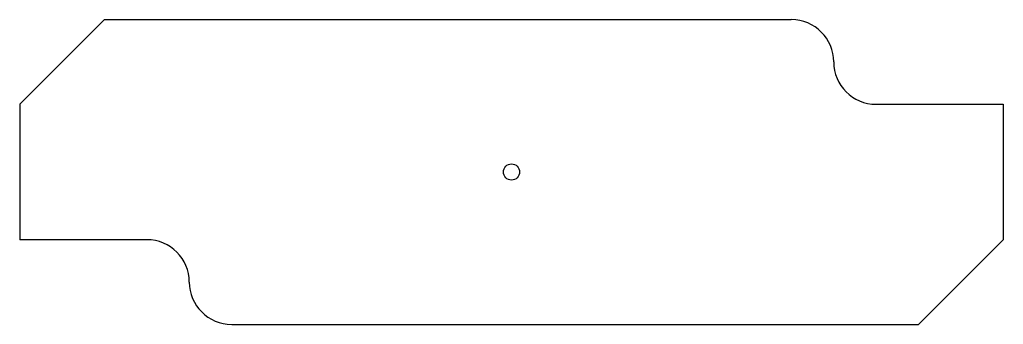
# Model space of a CAD drawing. Extents: x -58 to 58, y -18 to 18.
import ezdxf

# ---------------------------------------------------------------- set-up
doc = ezdxf.new("R2010")
doc.units = 0
doc.header["$MEASUREMENT"] = 0
doc.layers.add('VISIBLE', color=7, linetype='CONTINUOUS')

msp = doc.modelspace()

# ---------------------------------------------------------------- linework, layer by layer
at = {"layer": 'VISIBLE'}
for p, q in [((-48, 18), (-58, 8)), ((-48, 18), (33, 18)), ((-58, 8), (-58, -8)), ((43, 8), (58, 8)), ((58, 8), (58, -8)), ((-43, -8), (-58, -8)), ((48, -18), (58, -8)), ((-33, -18), (48, -18))]:
    msp.add_line(p, q, dxfattribs=at)
msp.add_circle((0, 0), 0.95, dxfattribs=at)
for centre, start, end in [((33, 13), 0, 90), ((43, 13), 180, 270), ((-43, -13), 0, 90), ((-33, -13), 180, 270)]:
    msp.add_arc(centre, 5, start, end, dxfattribs=at)

doc.saveas('drawing.dxf')
